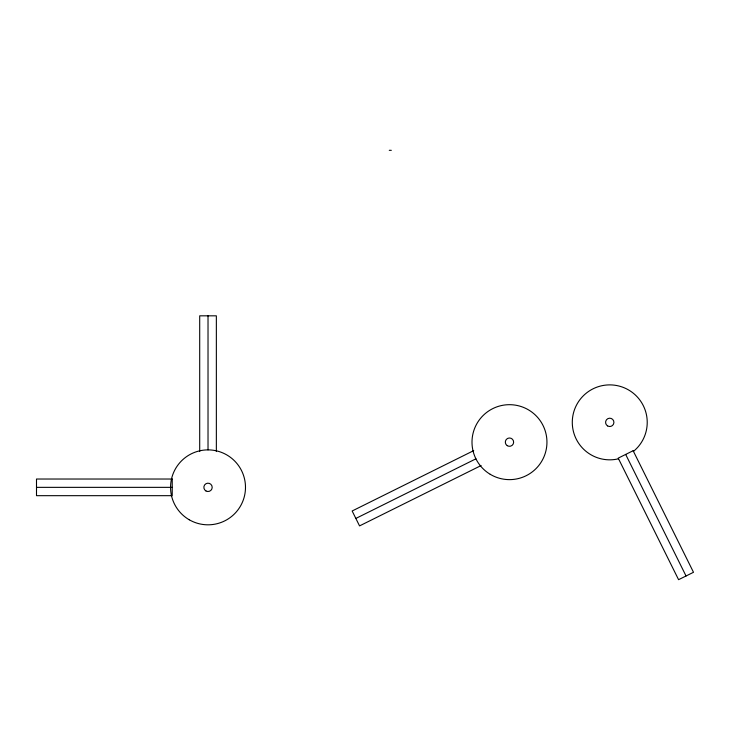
<?xml version="1.0" encoding="UTF-8"?>
<svg xmlns="http://www.w3.org/2000/svg" width="730" height="730" viewBox="0 0 730 730"><rect width="100%" height="100%" fill="white"/><g stroke="black" fill="none" stroke-linecap="round" stroke-linejoin="round"><path stroke-width="1.09" d="M473.706 450.62L352.152 510.991L359.552 525.901L481.116 465.539M355.848 518.446L475.914 458.823M389.263 150.316L391.316 150.316M36.5 487.348L172.225 487.348M625.674 454.425L686.045 575.988M216.354 451.551L216.354 315.825L199.701 315.825L199.701 451.551M208.023 315.825L208.023 449.881M618.547 458.787A37.467 37.467 0 0 1 572.639 417.231A37.467 37.467 0 0 1 628.101 389.683A37.467 37.467 0 0 1 633.457 451.377M633.138 450.72L618.219 458.13L678.581 579.684L693.5 572.284L633.138 450.72M172.225 479.026L36.5 479.026L36.5 495.679L172.225 495.679L172.225 479.026M205.942 490.952A4.161 4.161 0 0 0 212.193 487.348A4.161 4.161 0 0 0 205.942 483.744A4.161 4.161 0 0 0 205.942 490.952M189.289 519.796A37.467 37.467 0 0 0 245.49 487.348A37.467 37.467 0 0 0 189.289 454.899A37.467 37.467 0 0 0 189.289 519.796M607.533 425.882A4.161 4.161 0 0 0 613.912 422.524A4.161 4.161 0 0 0 607.816 418.673A4.161 4.161 0 0 0 607.533 425.882M507.259 445.674A4.161 4.161 0 0 0 513.637 442.316A4.161 4.161 0 0 0 507.533 438.474A4.161 4.161 0 0 0 507.259 445.674M490.213 474.299A37.467 37.467 0 0 0 546.943 442.763A37.467 37.467 0 0 0 491.272 409.402A37.467 37.467 0 0 0 490.213 474.299"/></g></svg>
